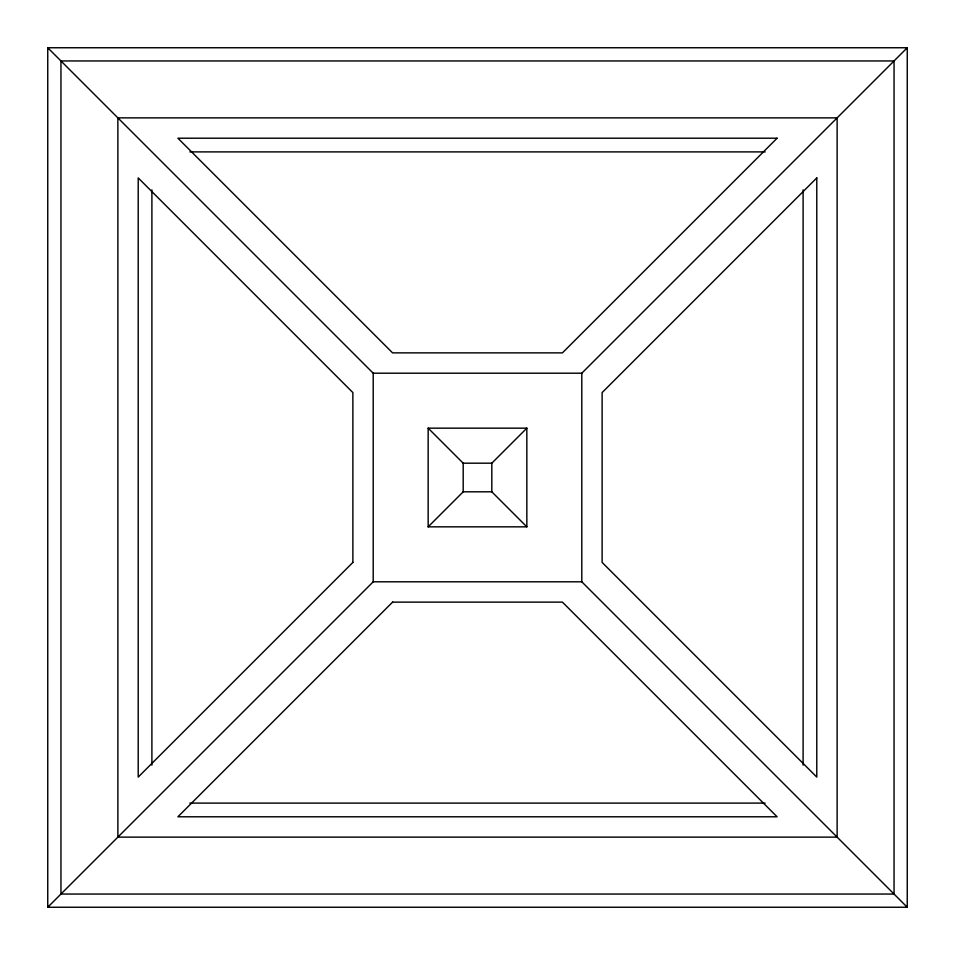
<?xml version="1.0" encoding="UTF-8"?>
<svg xmlns="http://www.w3.org/2000/svg" width="955" height="955" viewBox="0 0 955 955"><rect width="100%" height="100%" fill="white"/><g stroke="black" fill="none" stroke-linecap="round" stroke-linejoin="round"><path stroke-width="1.43" d="M47.75 907.25L373.202 581.798L373.202 373.202L47.75 47.75L907.25 47.75L907.25 907.25L47.75 907.25L47.75 47.75M428.162 526.838L463.187 491.813L491.813 491.813L526.838 526.838L428.162 526.838L428.162 428.162L526.838 428.162L526.838 526.838M491.813 491.813L491.813 463.187L526.838 428.162M373.202 373.202L581.798 373.202L907.25 47.75M189.842 151.893L765.158 151.893M428.162 428.162L463.187 463.187L491.813 463.187M373.202 581.798L581.798 581.798L907.25 907.25M189.842 803.107L765.158 803.107M803.107 189.842L803.107 765.158M581.798 373.202L581.798 581.798M463.187 463.187L463.187 491.813M151.893 189.842L151.893 765.158M352.873 562.423L138.212 777.084L138.212 177.917L352.873 392.577L352.873 562.423M777.084 138.212L562.423 352.873L392.577 352.873L177.917 138.212L777.084 138.212M392.577 602.128L177.917 816.788L777.084 816.788L562.423 602.128L392.577 602.128M816.788 177.917L602.128 392.577L602.128 562.423L816.788 777.084L816.788 177.917M894.047 60.953L60.953 60.953L60.953 894.047L894.047 894.047L894.047 60.953M837.129 117.871L117.871 117.871L117.871 837.129L837.129 837.129L837.129 117.871"/></g></svg>
